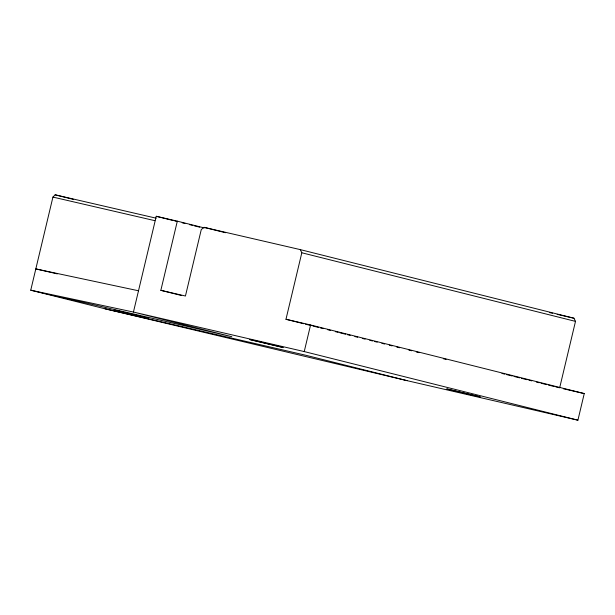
<?xml version="1.0" encoding="UTF-8"?>
<svg xmlns="http://www.w3.org/2000/svg" width="615" height="615" viewBox="0 0 615 615"><rect width="100%" height="100%" fill="white"/><g stroke="black" fill="none" stroke-linecap="round" stroke-linejoin="round"><path stroke-width="0.92" d="M156.149 218.187L55.142 194.817L52.928 197.084L30.75 290.188L105.088 308.822L407.115 380.662L577.916 420.183L584.25 393.577L310.575 324.974L285.975 319.277L301.819 252.773L300.312 249.621L204.057 227.35L201.282 229.51L185.438 296.015L160.846 290.326L177.32 221.162L156.248 216.288L133.44 312.051L30.75 290.188L231.817 336.713L133.44 312.051L304.233 351.572L577.916 420.183M304.233 351.572L310.575 324.974M559.65 387.888L575.494 321.384L573.987 318.232L300.312 249.621M138.506 290.772L35.824 268.909L57.326 273.883M52.928 197.084L154.865 220.67M549.695 312.605L552.493 313.258M557.167 314.334L573.987 318.232M563.294 388.734L584.25 393.577M105.088 308.822L306.155 355.347L407.115 380.662M204.057 227.35L225.467 232.716M177.32 221.162L204.318 227.927M156.248 216.288L172.907 220.462M174.76 220.923L177.535 221.623M182.163 222.784L184.946 223.476M189.574 224.636L192.349 225.336M194.202 225.797L199.752 227.189M301.819 252.773L575.494 321.384M55.142 194.817L73.631 199.452M285.975 319.277L303.664 323.713M305.524 324.182L311.105 325.581M312.966 326.05L318.555 327.449M320.415 327.918L323.206 328.618M327.864 329.778L330.655 330.478M335.313 331.646L338.104 332.346M339.964 332.815L345.553 334.214M347.414 334.683L350.204 335.383M354.855 336.551L357.653 337.251M362.304 338.419L365.095 339.119M369.753 340.279L372.544 340.979M374.404 341.448L377.203 342.148M381.854 343.316L384.644 344.016M389.303 345.184L392.093 345.884M396.752 347.052L399.542 347.752M408.852 350.081L411.643 350.781M416.293 351.949L419.092 352.649M443.292 358.714L446.083 359.421M501.94 373.42L504.731 374.12M506.591 374.589L512.18 375.988M514.04 376.449L519.621 377.856M521.489 378.317L527.07 379.716M528.931 380.185L531.729 380.885M536.38 382.053L539.171 382.753M541.031 383.222L546.62 384.621M548.48 385.09L554.069 386.489M555.929 386.95L558.72 387.658M160.846 290.326L181.325 295.461M114.874 310.237L148.1 318.155L114.874 310.237M249.805 339.557L283.031 347.475L249.805 339.557M446.882 388.964L480.107 396.883L446.882 388.964"/></g></svg>
